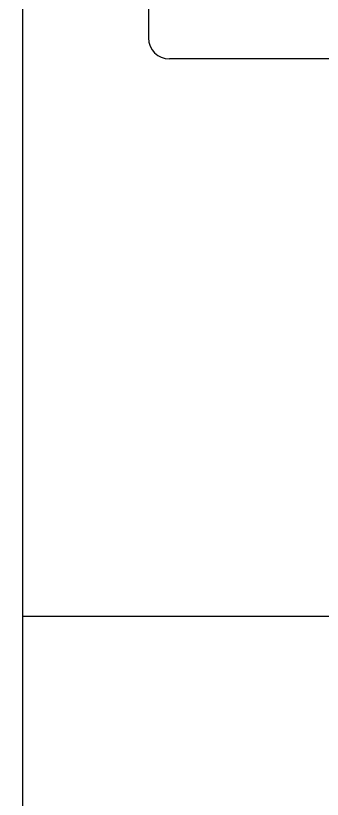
# Model space of a CAD drawing. Header units: inches. Extents: x 149964 to 151052, y -48230 to -47460.
# Drawn here: x 150206.1 to 150235.4, y -47686.1 to -47611.5 of the extents above; entities that cross this region are included whole.
import ezdxf

# ---------------------------------------------------------------- set-up
doc = ezdxf.new("R2010")
doc.units = ezdxf.units.IN
doc.header["$LTSCALE"] = 2
doc.header["$MEASUREMENT"] = 0
doc.linetypes.add('ACAD_ISO08W100', pattern=[36, 24, -3, 6, -3])
doc.linetypes.add('CENTER', pattern=[50.8, 31.75, -6.35, 6.35, -6.35])
for name, color, linetype in [('CAV-COR', 1, 'CONTINUOUS'), ('CL', 1, 'ACAD_ISO08W100'), ('壓塊', 157, 'CONTINUOUS')]:
    doc.layers.add(name, color=color, linetype=linetype)

msp = doc.modelspace()

# ---------------------------------------------------------------- linework, layer by layer
at = {"layer": 'CAV-COR'}
msp.add_line((150206.793, -47578.723), (150206.793, -47733.723), dxfattribs=at)
at = {"layer": 'CAV-COR', "linetype": 'ByBlock'}
msp.add_line((150282.793, -47668.723), (150206.793, -47668.723), dxfattribs=at)
at = {"layer": 'CL', "color": 7, "linetype": 'CENTER', "ltscale": 0.5}
msp.add_line((150352.793, -47668.723), (150061.793, -47668.723), dxfattribs=at)
at = {"layer": '壓塊', "linetype": 'ByBlock'}
for p, q in [((150218.793, -47592.089), (150218.793, -47613.665)), ((150238.825, -47615.665), (150220.793, -47615.665))]:
    msp.add_line(p, q, dxfattribs=at)
msp.add_arc((150220.793, -47613.665), 2, 180, 270, dxfattribs=at)

doc.saveas('drawing.dxf')
